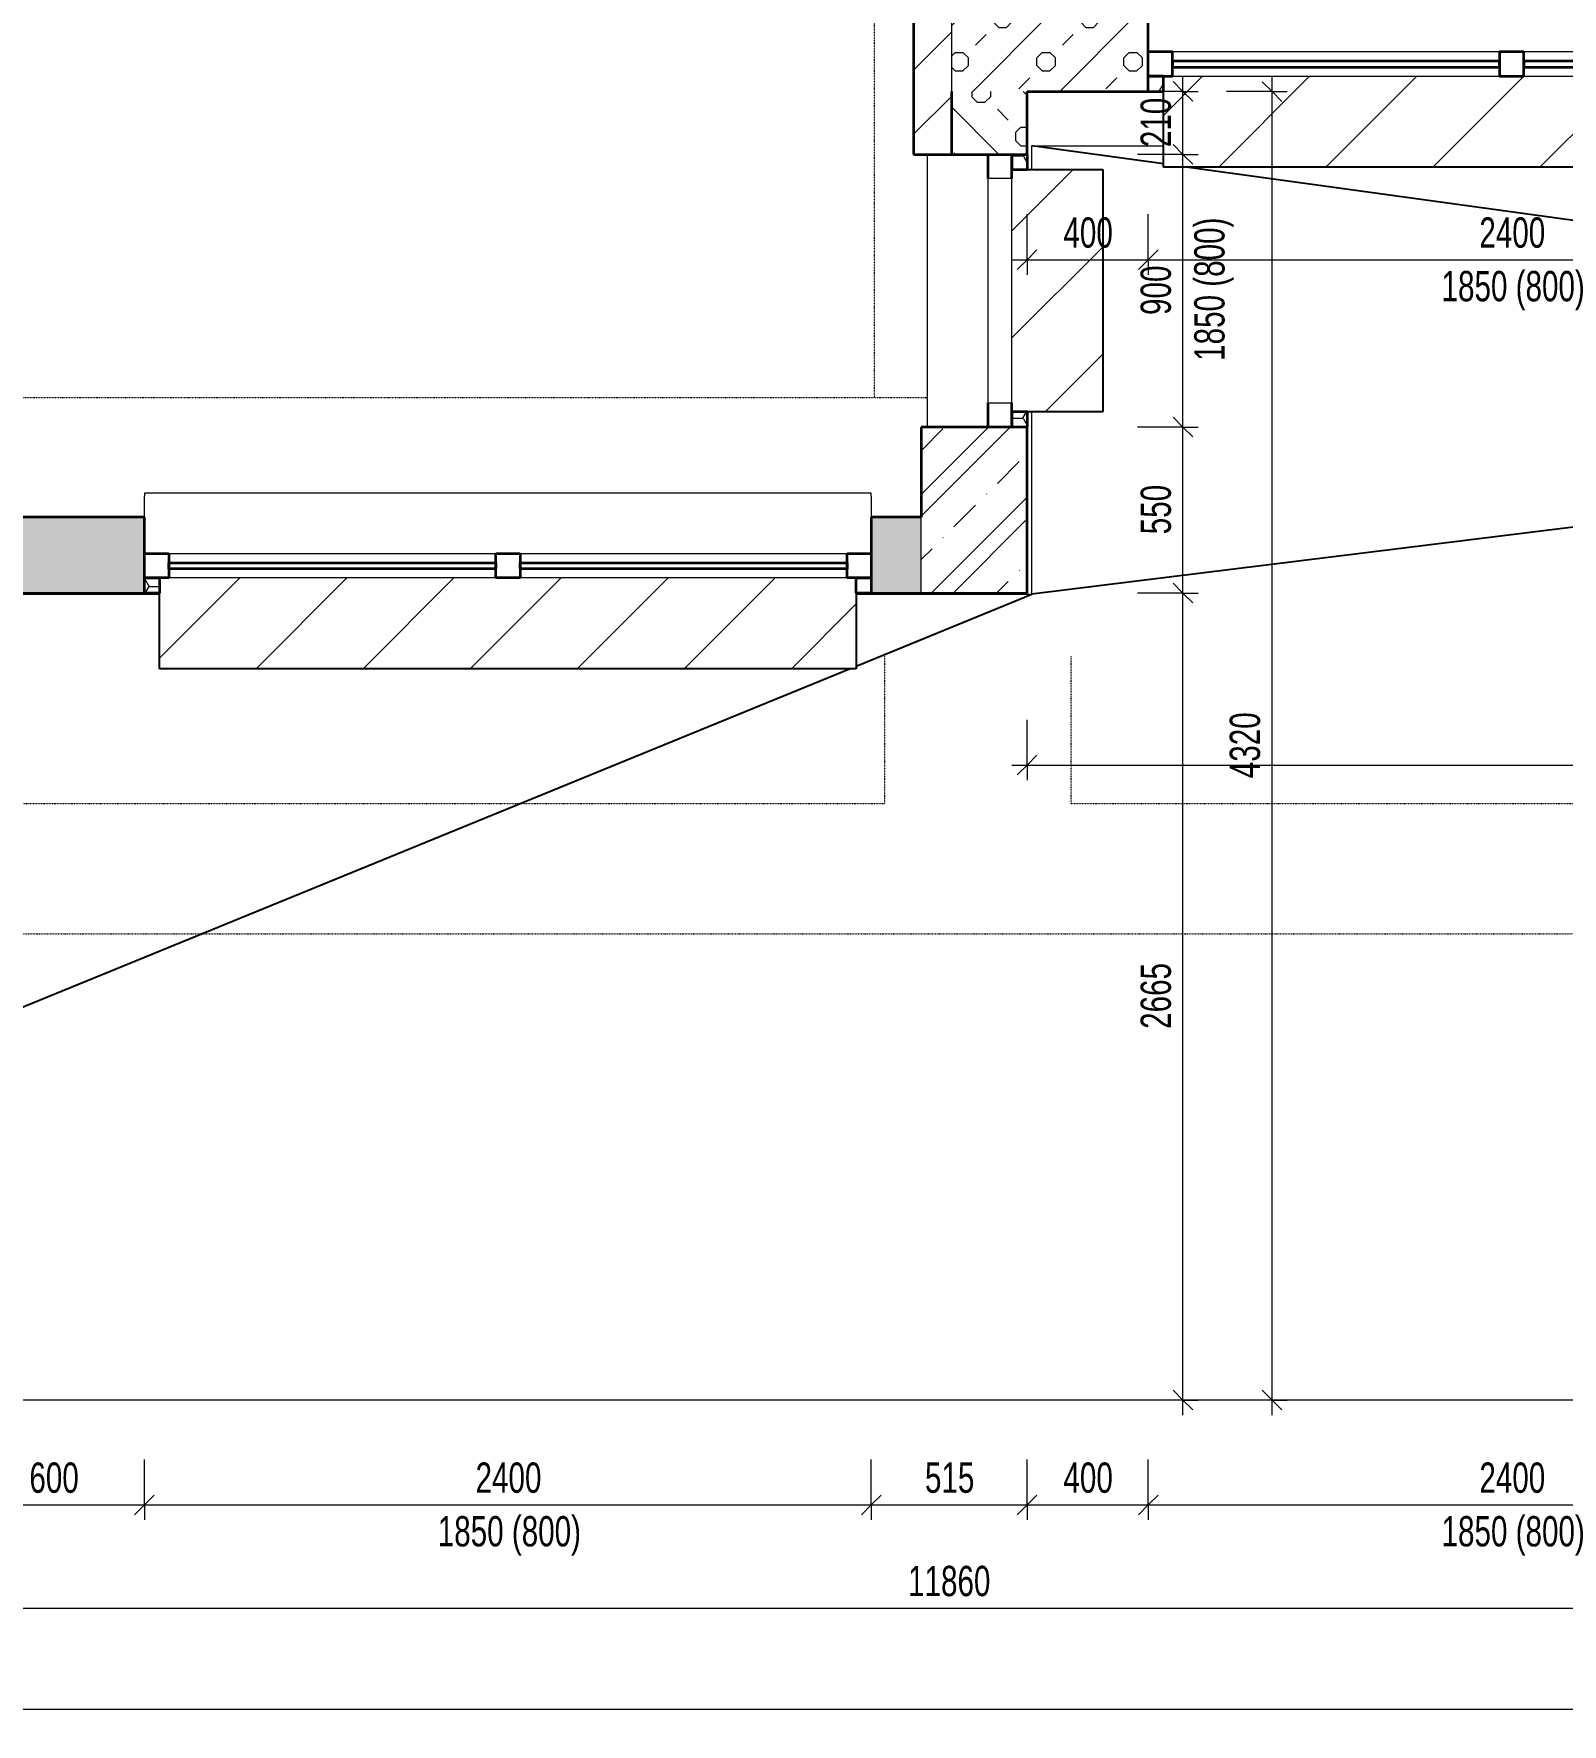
# Model space of a CAD drawing. Header units: millimetres. Extents: x -2814 to 222032, y -45352 to 20466.
# Drawn here: x 31913 to 36960, y -32796 to -27217 of the extents above; entities that cross this region are included whole.
import ezdxf

# ---------------------------------------------------------------- set-up
doc = ezdxf.new("R2010")
doc.units = ezdxf.units.MM
doc.linetypes.add('Dash dot dot', pattern=[5, 2, -1, 0, -1, 0, -1])
for name, color, linetype, lineweight in [('A-ANNO-DIMS', 211, 'Continuous', 9), ('A-ANNO-DIMS-50', 211, 'Continuous', 9), ('A-DETL', 90, 'Continuous', 13), ('A-FLOR', 192, 'Continuous', 13), ('A-GENM', 13, 'Continuous', 13), ('A-GLAZ', 151, 'Continuous', 13), ('A-WALL', 113, 'Continuous', 13), ('A-WALL-PATT', 111, 'Continuous', 13), ('Q-SPCQ', 91, 'Continuous', 13)]:
    doc.layers.add(name, color=color, linetype=linetype, lineweight=lineweight)
doc.styles.add('Arial_1', font='arial.ttf', dxfattribs={"width": 0.7, "height": 100})
doc.dimstyles.new('Vnitřní_-_průhledné', dxfattribs={"dimscale": 304.8, "dimtxt": 102.02594, "dimasz": 0.213255, "dimexe": 0.164042, "dimexo": 0.0625, "dimgap": 0.032808, "dimtad": 1, "dimdec": 0, "dimrnd": 5, "dimzin": 0, "dimdsep": 46, "dimtxsty": 'Arial_1', "dimblk1": 'OBLIQUE', "dimblk2": 'OBLIQUE', "dimsah": 1, "dimcen": 0.09, "dimdle": 0.164042, "dimazin": 0, "dimtfac": 1, "dimtdec": 4, "dimtix": 1, "dimtmove": 0, "dimatfit": 3, "dimfxl": 0.492126, "dimfxlon": 1, "dimtvp": 1, "dimtolj": 1, "dimtzin": 0, "dimarcsym": 2})

# ---------------------------------------------------------------- blocks, each defined once
blk = doc.blocks.new('OKNO_2k_nadsvetlik - OKNO_2k_nadsvetlik 2400 x 1850-V32-1NP_DEMOLICE A')
at = {"layer": 'A-GLAZ'}
h = blk.add_hatch(dxfattribs=at)
h.set_pattern_fill('FP_78', color=256, style=0, pattern_type=2)
h.set_pattern_definition([(0, (-33478.756, 28937.503), (75, 43.3), [50, -100]), (60, (-33428.756, 28937.503), (0.0011, 86.601905), [50, -100]), (300, (-33428.756, 28937.503), (74.9989, -43.301905), [50, -100])])
h.paths.add_polyline_path([(-1150, -126), (-1150, -75), (-1200, -75), (-1200, -126)])
h.paths.add_polyline_path([(1200, -126), (1200, -75), (1150, -75), (1150, -126)])
at = {"layer": 'A-GLAZ', "lineweight": 35}
for p, q in [((-1200, 5), (-1120, 5)), ((-1120, 5), (-1120, -75)), ((-40, 5), (40, 5)), ((-40, -75), (-40, 5)), ((40, 5), (40, -75)), ((1120, 5), (1200, 5)), ((1120, -75), (1120, 5)), ((-1120, -45), (-1120, -25)), ((-1120, -25), (-40, -25)), ((-40, -45), (-1120, -45)), ((-40, -25), (-40, -45)), ((40, -45), (40, -25)), ((40, -25), (1120, -25)), ((1120, -45), (40, -45)), ((1120, -25), (1120, -45)), ((-1200, -75), (-1150, -75)), ((-1120, -75), (-1200, -75)), ((-1150, -75), (-1150, -126)), ((40, -75), (-40, -75)), ((1200, -75), (1120, -75)), ((1150, -75), (1200, -75)), ((1150, -126), (1150, -75)), ((-1200, -126), (-1200, -125)), ((-1150, -126), (-1200, -126)), ((1200, -126), (1150, -126)), ((1200, -125), (1200, -126))]:
    blk.add_line(p, q, dxfattribs=at)
at = {"layer": 'A-GLAZ'}
for p, q in [((-1120, 5), (-40, 5)), ((40, 5), (1120, 5)), ((-40, -75), (-1120, -75)), ((1120, -75), (40, -75))]:
    blk.add_line(p, q, dxfattribs=at)
blk = doc.blocks.new('parapet s nosem_vnitní - parapet s nosem_vnitní-1280360-1NP_DEMOLICE A')
at = {"layer": 'A-GENM'}
for p, q in [((1200, 200), (-1200, 200)), ((-1200, 200), (-1200, 190)), ((-1200, 120), (-1200, 190)), ((1200, 190), (1200, 200)), ((1200, 190), (1200, 120))]:
    blk.add_line(p, q, dxfattribs=at)
blk = doc.blocks.new('parapet_ext - parapet_ext-V33-1NP_DEMOLICE A')
at = {"layer": 'Q-SPCQ'}
h = blk.add_hatch(dxfattribs=at)
h.set_pattern_fill('FP_79', color=41, style=0, pattern_type=2)
h.set_pattern_definition([(45, (-33478.76, 29012.5), (-176.7767, 176.7767), [])])
h.paths.add_polyline_path([(1150, -300), (1150, 0), (-1150, 0), (-1150, -300), (1120, -300)])
at = {"layer": 'Q-SPCQ', "color": 31, "lineweight": 25}
for p, q in [((-1150, -300), (-1150, -51)), ((1150, -51), (1150, -300)), ((1150, -300), (-1150, -300))]:
    blk.add_line(p, q, dxfattribs=at)
blk = doc.blocks.new('OKNO_2k_nadsvetlik - OKNO_2k_nadsvetlik 2400 x 1850-V34-1NP_DEMOLICE A')
at = {"layer": 'A-GLAZ'}
h = blk.add_hatch(dxfattribs=at)
h.set_pattern_fill('FP_80', color=256, style=0, pattern_type=2)
h.set_pattern_definition([(180, (36793.29, -27281.737), (-75, -43.3), [50, -100]), (240, (36743.29, -27281.737), (-0.0011, -86.601905), [50, -100]), (120, (36743.29, -27281.737), (-74.9989, 43.301905), [50, -100])])
h.paths.add_polyline_path([(-1200, 126), (-1200, 75), (-1150, 75), (-1150, 126)])
h.paths.add_polyline_path([(1150, 126), (1150, 75), (1200, 75), (1200, 126)])
at = {"layer": 'A-GLAZ', "lineweight": 35}
for p, q in [((-1150, 126), (-1200, 126)), ((-1200, 126), (-1200, 125)), ((-1150, 75), (-1150, 126)), ((1150, 126), (1150, 75)), ((1200, 126), (1150, 126)), ((1200, 125), (1200, 126)), ((-1200, 75), (-1150, 75)), ((-1120, 75), (-1200, 75)), ((-1120, -5), (-1120, 75)), ((40, 75), (-40, 75)), ((-40, 75), (-40, -5)), ((40, -5), (40, 75)), ((1200, 75), (1120, 75)), ((1120, 75), (1120, -5)), ((1150, 75), (1200, 75)), ((-40, 45), (-1120, 45)), ((-1120, 45), (-1120, 25)), ((-1120, 25), (-40, 25)), ((-40, 25), (-40, 45)), ((1120, 45), (40, 45)), ((40, 45), (40, 25)), ((40, 25), (1120, 25)), ((1120, 25), (1120, 45)), ((-1200, -5), (-1120, -5)), ((-40, -5), (40, -5)), ((1120, -5), (1200, -5))]:
    blk.add_line(p, q, dxfattribs=at)
at = {"layer": 'A-GLAZ'}
for p, q in [((-40, 75), (-1120, 75)), ((1120, 75), (40, 75)), ((-1120, -5), (-40, -5)), ((40, -5), (1120, -5))]:
    blk.add_line(p, q, dxfattribs=at)
blk = doc.blocks.new('parapet_ext - parapet_ext-V35-1NP_DEMOLICE A')
at = {"layer": 'Q-SPCQ'}
h = blk.add_hatch(dxfattribs=at)
h.set_pattern_fill('FP_81', color=41, style=0, pattern_type=2)
h.set_pattern_definition([(225, (36793.3, -27356.74), (176.7767, -176.7767), [])])
h.paths.add_polyline_path([(-1150, 300), (-1150, 0), (1150, 0), (1150, 300)])
at = {"layer": 'Q-SPCQ', "color": 31, "lineweight": 25}
for p, q in [((-1150, 51), (-1150, 300)), ((-1150, 300), (1150, 300)), ((1150, 300), (1150, 51))]:
    blk.add_line(p, q, dxfattribs=at)
blk = doc.blocks.new('OKNO_1k_nadsvetlik - OKNO_1k_nadsvetlik_900 x 1850-1969497-1NP_DEMOLICE A')
at = {"layer": 'A-GLAZ'}
h = blk.add_hatch(dxfattribs=at)
h.set_pattern_fill('FP_130', color=41, style=0, pattern_type=2)
h.set_pattern_definition([(90, (-28064.737, -35068.29), (-43.3, 75), [50, -100]), (150, (-28064.737, -35018.29), (-86.601905, 0.0011), [50, -100]), (30, (-28064.737, -35018.29), (43.301905, 74.9989), [50, -100])])
h.paths.add_polyline_path([(450, 126), (400, 126), (400, 75), (450, 75), (450, 125)])
h.paths.add_polyline_path([(-400, 125), (-400, 126), (-450, 126), (-450, 75), (-400, 75)])
at = {"layer": 'A-GLAZ', "color": 40, "lineweight": 35}
for p, q in [((-400, 126), (-450, 126)), ((-450, 126), (-450, 125)), ((-400, 75), (-400, 126)), ((400, 126), (400, 75)), ((450, 126), (400, 126)), ((450, 125), (450, 126)), ((-450, 75), (-400, 75)), ((-370, 75), (-450, 75)), ((450, 75), (370, 75)), ((400, 75), (450, 75)), ((-450, -5), (-370, -5)), ((370, -5), (450, -5))]:
    blk.add_line(p, q, dxfattribs=at)
at = {"layer": 'A-GLAZ', "color": 41}
for p, q in [((370, 75), (-370, 75)), ((-370, 75), (-370, -5)), ((370, -5), (370, 75)), ((-370, -5), (370, -5))]:
    blk.add_line(p, q, dxfattribs=at)
blk = doc.blocks.new('parapet s nosem_vnitní - parapet s nosem_vnitní-V75-1NP_DEMOLICE A')
at = {"layer": 'A-GENM', "color": 41}
blk.add_line((-450, -200), (450, -200), dxfattribs=at)
blk = doc.blocks.new('parapet_ext - parapet_ext-V76-1NP_DEMOLICE A')
at = {"layer": 'Q-SPCQ'}
h = blk.add_hatch(dxfattribs=at)
h.set_pattern_fill('FP_131', color=41, style=0, pattern_type=2)
h.set_pattern_definition([(135, (-28064.74, -35143.3), (-176.7767, -176.7767), [])])
h.paths.add_polyline_path([(400, 51), (400, 300), (-400, 300), (-400, 0), (400, 0)])
at = {"layer": 'Q-SPCQ', "color": 31, "lineweight": 25}
for p, q in [((-400, 51), (-400, 300)), ((-400, 300), (400, 300)), ((400, 300), (400, 51))]:
    blk.add_line(p, q, dxfattribs=at)
blk = doc.blocks.new('DIMBLOCK42-1NP_DEMOLICE A')
at = {"layer": 'A-ANNO-DIMS-50'}
for p, q in [((31678.8, -32072.3), (31678.8, -31922.3)), ((32278.8, -32072.3), (32278.8, -31922.3)), ((31678.8, -32072.3), (32278.8, -32072.3)), ((31678.8, -32072.3), (31678.8, -32122.3)), ((32278.8, -32072.3), (32278.8, -32122.3))]:
    blk.add_line(p, q, dxfattribs=at)
at = {"layer": 'A-ANNO-DIMS-50', "lineweight": 18}
for p, q in [((31678.8, -32072.3), (31646.3, -32104.8)), ((31678.8, -32072.3), (31711.3, -32039.8)), ((32278.8, -32072.3), (32246.3, -32104.8)), ((32278.8, -32072.3), (32311.3, -32039.8))]:
    blk.add_line(p, q, dxfattribs=at)
at = {"layer": 'A-ANNO-DIMS-50', "color": 0, "insert": (31898.7, -31932.5), "char_height": 100, "width": 192.123, "attachment_point": 1, "line_spacing_factor": 0.941778, "style": 'Arial_1'}
blk.add_mtext('600', dxfattribs=at)
blk = doc.blocks.new('_Oblique')
at = {"color": 0, "linetype": 'ByBlock', "lineweight": -2}
blk.add_line((-0.5, -0.5), (0.5, 0.5), dxfattribs=at)
blk = doc.blocks.new('DIMBLOCK43-1NP_DEMOLICE A')
at = {"layer": 'A-ANNO-DIMS-50'}
for p, q in [((32278.8, -32072.3), (32278.8, -31922.3)), ((34678.8, -32072.3), (34678.8, -31922.3)), ((32278.8, -32072.3), (34678.8, -32072.3)), ((32278.8, -32072.3), (32278.8, -32122.3)), ((34678.8, -32072.3), (34678.8, -32122.3))]:
    blk.add_line(p, q, dxfattribs=at)
at = {"layer": 'A-ANNO-DIMS-50', "lineweight": 18}
for p, q in [((32278.8, -32072.3), (32246.3, -32104.8)), ((32278.8, -32072.3), (32311.3, -32039.8)), ((34678.8, -32072.3), (34646.3, -32104.8)), ((34678.8, -32072.3), (34711.3, -32039.8))]:
    blk.add_line(p, q, dxfattribs=at)
at = {"layer": 'A-ANNO-DIMS-50', "color": 0, "char_height": 100, "attachment_point": 1, "line_spacing_factor": 0.941778, "style": 'Arial_1'}
for s, insert, width in [('2400', (33372, -31932.5), 256.164), ('1850 (800)', (33247.2, -32109.4), 555.649)]:
    blk.add_mtext(s, dxfattribs=dict(at, insert=insert, width=width))
blk = doc.blocks.new('DIMBLOCK44-1NP_DEMOLICE A')
at = {"layer": 'A-ANNO-DIMS-50'}
for p, q in [((34678.8, -32072.3), (34678.8, -31922.3)), ((35193.3, -32072.3), (35193.3, -31922.3)), ((34678.8, -32072.3), (35243.3, -32072.3)), ((34678.8, -32072.3), (34678.8, -32122.3)), ((35193.3, -32072.3), (35193.3, -32122.3))]:
    blk.add_line(p, q, dxfattribs=at)
at = {"layer": 'A-ANNO-DIMS-50', "lineweight": 18}
for p, q in [((34678.8, -32072.3), (34646.3, -32104.8)), ((34678.8, -32072.3), (34711.3, -32039.8)), ((35193.3, -32072.3), (35160.8, -32104.8)), ((35193.3, -32072.3), (35225.8, -32039.8))]:
    blk.add_line(p, q, dxfattribs=at)
at = {"layer": 'A-ANNO-DIMS-50', "color": 0, "insert": (34856, -31932.5), "char_height": 100, "width": 192.123, "attachment_point": 1, "line_spacing_factor": 0.941778, "style": 'Arial_1'}
blk.add_mtext('515', dxfattribs=at)
blk = doc.blocks.new('DIMBLOCK45-1NP_DEMOLICE A')
at = {"layer": 'A-ANNO-DIMS-50'}
for p, q in [((35193.3, -29630.6), (35193.3, -29480.6)), ((40863.6, -29630.6), (40863.6, -29480.6)), ((35143.3, -29630.6), (40863.6, -29630.6)), ((35193.3, -29630.6), (35193.3, -29680.6)), ((40863.6, -29630.6), (40863.6, -29680.6))]:
    blk.add_line(p, q, dxfattribs=at)
at = {"layer": 'A-ANNO-DIMS-50', "lineweight": 18}
for p, q in [((35193.3, -29630.6), (35225.8, -29598.1)), ((40863.6, -29630.6), (40896.1, -29598.1)), ((35193.3, -29630.6), (35160.8, -29663.1)), ((40863.6, -29630.6), (40831.1, -29663.1))]:
    blk.add_line(p, q, dxfattribs=at)
at = {"layer": 'A-ANNO-DIMS-50', "color": 0, "insert": (37921.7, -29490.8), "char_height": 100, "width": 256.164, "attachment_point": 1, "line_spacing_factor": 0.941778, "style": 'Arial_1'}
blk.add_mtext('5670', dxfattribs=at)
blk = doc.blocks.new('DIMBLOCK121-1NP_DEMOLICE A')
at = {"layer": 'A-ANNO-DIMS-50'}
for p, q in [((35193.3, -32072.3), (35193.3, -31922.3)), ((35593.3, -32072.3), (35593.3, -31922.3)), ((35143.3, -32072.3), (35593.3, -32072.3)), ((35193.3, -32072.3), (35193.3, -32122.3)), ((35593.3, -32072.3), (35593.3, -32122.3))]:
    blk.add_line(p, q, dxfattribs=at)
at = {"layer": 'A-ANNO-DIMS-50', "lineweight": 18}
for p, q in [((35193.3, -32072.3), (35160.8, -32104.8)), ((35193.3, -32072.3), (35225.8, -32039.8)), ((35593.3, -32072.3), (35560.8, -32104.8)), ((35593.3, -32072.3), (35625.8, -32039.8))]:
    blk.add_line(p, q, dxfattribs=at)
at = {"layer": 'A-ANNO-DIMS-50', "color": 0, "insert": (35313.2, -31932.5), "char_height": 100, "width": 192.123, "attachment_point": 1, "line_spacing_factor": 0.941778, "style": 'Arial_1'}
blk.add_mtext('400', dxfattribs=at)
blk = doc.blocks.new('DIMBLOCK122-1NP_DEMOLICE A')
at = {"layer": 'A-ANNO-DIMS-50'}
for p, q in [((35593.3, -32072.3), (35593.3, -31922.3)), ((37993.3, -32072.3), (37993.3, -31922.3)), ((35593.3, -32072.3), (37993.3, -32072.3)), ((35593.3, -32072.3), (35593.3, -32122.3)), ((37993.3, -32072.3), (37993.3, -32122.3))]:
    blk.add_line(p, q, dxfattribs=at)
at = {"layer": 'A-ANNO-DIMS-50', "lineweight": 18}
for p, q in [((35593.3, -32072.3), (35560.8, -32104.8)), ((35593.3, -32072.3), (35625.8, -32039.8)), ((37993.3, -32072.3), (37960.8, -32104.8)), ((37993.3, -32072.3), (38025.8, -32039.8))]:
    blk.add_line(p, q, dxfattribs=at)
at = {"layer": 'A-ANNO-DIMS-50', "color": 0, "char_height": 100, "attachment_point": 1, "line_spacing_factor": 0.941778, "style": 'Arial_1'}
for s, insert, width in [('2400', (36686.6, -31932.5), 256.164), ('1850 (800)', (36561.8, -32109.4), 555.649)]:
    blk.add_mtext(s, dxfattribs=dict(at, insert=insert, width=width))
blk = doc.blocks.new('DIMBLOCK141-1NP_DEMOLICE A')
at = {"layer": 'A-ANNO-DIMS-50'}
for p, q in [((35707.9, -29062.5), (35557.9, -29062.5)), ((35707.9, -31776.4), (35707.9, -29062.5)), ((35707.9, -29062.5), (35757.9, -29062.5)), ((35707.9, -31726.4), (35557.9, -31726.4)), ((35707.9, -31726.4), (35757.9, -31726.4))]:
    blk.add_line(p, q, dxfattribs=at)
at = {"layer": 'A-ANNO-DIMS-50', "lineweight": 18}
for p, q in [((35707.9, -29062.5), (35675.4, -29030)), ((35707.9, -29062.5), (35740.4, -29095)), ((35707.9, -31726.4), (35675.4, -31693.9)), ((35707.9, -31726.4), (35740.4, -31758.9))]:
    blk.add_line(p, q, dxfattribs=at)
at = {"layer": 'A-ANNO-DIMS-50', "color": 0, "insert": (35568.1, -30501.2), "char_height": 100, "width": 256.164, "attachment_point": 1, "rotation": 90, "line_spacing_factor": 0.941778, "style": 'Arial_1'}
blk.add_mtext('2665', dxfattribs=at)
blk = doc.blocks.new('DIMBLOCK142-1NP_DEMOLICE A')
at = {"layer": 'A-ANNO-DIMS-50', "lineweight": 18}
for p, q in [((35707.9, -28514.7), (35675.4, -28482.2)), ((35707.9, -28514.7), (35740.4, -28547.2)), ((35707.9, -29062.5), (35675.4, -29030)), ((35707.9, -29062.5), (35740.4, -29095))]:
    blk.add_line(p, q, dxfattribs=at)
at = {"layer": 'A-ANNO-DIMS-50'}
for p, q in [((35707.9, -28514.7), (35557.9, -28514.7)), ((35707.9, -29062.5), (35707.9, -28514.7)), ((35707.9, -28514.7), (35757.9, -28514.7)), ((35707.9, -29062.5), (35557.9, -29062.5)), ((35707.9, -29062.5), (35757.9, -29062.5))]:
    blk.add_line(p, q, dxfattribs=at)
at = {"layer": 'A-ANNO-DIMS-50', "color": 0, "insert": (35568.1, -28868.7), "char_height": 100, "width": 192.123, "attachment_point": 1, "rotation": 90, "line_spacing_factor": 0.941778, "style": 'Arial_1'}
blk.add_mtext('550', dxfattribs=at)
blk = doc.blocks.new('DIMBLOCK143-1NP_DEMOLICE A')
at = {"layer": 'A-ANNO-DIMS-50'}
for p, q in [((35707.9, -27614.7), (35557.9, -27614.7)), ((35707.9, -28514.7), (35707.9, -27614.7)), ((35707.9, -27614.7), (35757.9, -27614.7)), ((35707.9, -28514.7), (35557.9, -28514.7)), ((35707.9, -28514.7), (35757.9, -28514.7))]:
    blk.add_line(p, q, dxfattribs=at)
at = {"layer": 'A-ANNO-DIMS-50', "lineweight": 18}
for p, q in [((35707.9, -27614.7), (35675.4, -27582.2)), ((35707.9, -27614.7), (35740.4, -27647.2)), ((35707.9, -28514.7), (35675.4, -28482.2)), ((35707.9, -28514.7), (35740.4, -28547.2))]:
    blk.add_line(p, q, dxfattribs=at)
at = {"layer": 'A-ANNO-DIMS-50', "color": 0, "char_height": 100, "attachment_point": 1, "rotation": 90, "line_spacing_factor": 0.941778, "style": 'Arial_1'}
for s, insert, width in [('1850 (800)', (35745.1, -28296.3), 555.649), ('900', (35568.1, -28144.8), 192.123)]:
    blk.add_mtext(s, dxfattribs=dict(at, insert=insert, width=width))
blk = doc.blocks.new('DIMBLOCK144-1NP_DEMOLICE A')
at = {"layer": 'A-ANNO-DIMS-50', "lineweight": 18}
for p, q in [((35707.9, -27406.7), (35675.4, -27374.2)), ((35707.9, -27406.7), (35740.4, -27439.2)), ((35707.9, -27614.7), (35675.4, -27582.2)), ((35707.9, -27614.7), (35740.4, -27647.2))]:
    blk.add_line(p, q, dxfattribs=at)
at = {"layer": 'A-ANNO-DIMS-50'}
for p, q in [((35707.9, -27614.7), (35707.9, -27356.7)), ((35707.9, -27406.7), (35557.9, -27406.7)), ((35707.9, -27406.7), (35757.9, -27406.7)), ((35707.9, -27614.7), (35557.9, -27614.7)), ((35707.9, -27614.7), (35757.9, -27614.7))]:
    blk.add_line(p, q, dxfattribs=at)
at = {"layer": 'A-ANNO-DIMS-50', "color": 0, "insert": (35568.1, -27590.8), "char_height": 100, "width": 192.123, "attachment_point": 1, "rotation": 90, "line_spacing_factor": 0.941778, "style": 'Arial_1'}
blk.add_mtext('210', dxfattribs=at)
blk = doc.blocks.new('DIMBLOCK170-1NP_DEMOLICE A')
at = {"layer": 'A-ANNO-DIMS-50'}
for p, q in [((29003.6, -32413.4), (29003.6, -32263.4)), ((40863.6, -32413.4), (40863.6, -32338.4)), ((29003.6, -32413.4), (40863.6, -32413.4)), ((29003.6, -32413.4), (29003.6, -32463.4)), ((40863.6, -32413.4), (40863.6, -32463.4))]:
    blk.add_line(p, q, dxfattribs=at)
at = {"layer": 'A-ANNO-DIMS-50', "lineweight": 18}
for p, q in [((29003.6, -32413.4), (28971.1, -32445.9)), ((29003.6, -32413.4), (29036.1, -32380.9)), ((40863.6, -32413.4), (40831.1, -32445.9)), ((40863.6, -32413.4), (40896.1, -32380.9))]:
    blk.add_line(p, q, dxfattribs=at)
at = {"layer": 'A-ANNO-DIMS-50', "color": 0, "insert": (34800.2, -32273.6), "char_height": 100, "width": 320.204, "attachment_point": 1, "line_spacing_factor": 0.941778, "style": 'Arial_1'}
blk.add_mtext('11860', dxfattribs=at)
blk = doc.blocks.new('DIMBLOCK176-1NP_DEMOLICE A')
at = {"layer": 'A-ANNO-DIMS-50'}
for p, q in [((41513.6, -32746.3), (41513.6, -31972)), ((-1455.4, -32746.3), (-1455.4, -32398)), ((-1505.4, -32746.3), (41513.6, -32746.3)), ((-1455.4, -32746.3), (-1455.4, -32796.3)), ((41513.6, -32746.3), (41513.6, -32796.3))]:
    blk.add_line(p, q, dxfattribs=at)
at = {"layer": 'A-ANNO-DIMS-50', "lineweight": 18}
for p, q in [((-1455.4, -32746.3), (-1487.9, -32778.8)), ((-1455.4, -32746.3), (-1422.9, -32713.8)), ((41513.6, -32746.3), (41481.1, -32778.8)), ((41513.6, -32746.3), (41546.1, -32713.8))]:
    blk.add_line(p, q, dxfattribs=at)
at = {"layer": 'A-ANNO-DIMS-50', "color": 0, "insert": (19895.7, -32606.5), "char_height": 100, "width": 320.204, "attachment_point": 1, "line_spacing_factor": 0.941778, "style": 'Arial_1'}
blk.add_mtext('42970', dxfattribs=at)
blk = doc.blocks.new('DIMBLOCK196-1NP_DEMOLICE A')
at = {"layer": 'A-ANNO-DIMS-50', "lineweight": 18}
for p, q in [((36002.1, -27407.7), (35969.6, -27375.2)), ((36002.1, -27407.7), (36034.6, -27440.2)), ((36002.1, -31726.4), (35969.6, -31693.9)), ((36002.1, -31726.4), (36034.6, -31758.9))]:
    blk.add_line(p, q, dxfattribs=at)
at = {"layer": 'A-ANNO-DIMS-50'}
for p, q in [((36002.1, -31776.4), (36002.1, -27357.7)), ((36002.1, -27407.7), (35852.1, -27407.7)), ((36002.1, -27407.7), (36052.1, -27407.7)), ((36002.1, -31726.4), (35852.1, -31726.4)), ((36002.1, -31726.4), (36052.1, -31726.4))]:
    blk.add_line(p, q, dxfattribs=at)
at = {"layer": 'A-ANNO-DIMS-50', "color": 0, "insert": (35862.3, -29673.8), "char_height": 100, "width": 256.164, "attachment_point": 1, "rotation": 90, "line_spacing_factor": 0.941778, "style": 'Arial_1'}
blk.add_mtext('4320', dxfattribs=at)
blk = doc.blocks.new('DIMBLOCK205-1NP_DEMOLICE A')
at = {"layer": 'A-ANNO-DIMS-50'}
for p, q in [((35193.3, -27962.5), (35193.3, -27812.5)), ((35593.3, -27962.5), (35593.3, -27812.5)), ((35143.3, -27962.5), (35593.3, -27962.5)), ((35193.3, -27962.5), (35193.3, -28012.5)), ((35593.3, -27962.5), (35593.3, -28012.5))]:
    blk.add_line(p, q, dxfattribs=at)
at = {"layer": 'A-ANNO-DIMS-50', "lineweight": 18}
for p, q in [((35193.3, -27962.5), (35225.8, -27930)), ((35593.3, -27962.5), (35625.8, -27930)), ((35193.3, -27962.5), (35160.8, -27995)), ((35593.3, -27962.5), (35560.8, -27995))]:
    blk.add_line(p, q, dxfattribs=at)
at = {"layer": 'A-ANNO-DIMS-50', "color": 0, "insert": (35313.2, -27822.7), "char_height": 100, "width": 192.123, "attachment_point": 1, "line_spacing_factor": 0.941778, "style": 'Arial_1'}
blk.add_mtext('400', dxfattribs=at)
blk = doc.blocks.new('DIMBLOCK206-1NP_DEMOLICE A')
at = {"layer": 'A-ANNO-DIMS-50'}
for p, q in [((35593.3, -27962.5), (35593.3, -27812.5)), ((37993.3, -27962.5), (37993.3, -27812.5)), ((35593.3, -27962.5), (37993.3, -27962.5)), ((35593.3, -27962.5), (35593.3, -28012.5)), ((37993.3, -27962.5), (37993.3, -28012.5))]:
    blk.add_line(p, q, dxfattribs=at)
at = {"layer": 'A-ANNO-DIMS-50', "lineweight": 18}
for p, q in [((35593.3, -27962.5), (35625.8, -27930)), ((37993.3, -27962.5), (38025.8, -27930)), ((35593.3, -27962.5), (35560.8, -27995)), ((37993.3, -27962.5), (37960.8, -27995))]:
    blk.add_line(p, q, dxfattribs=at)
at = {"layer": 'A-ANNO-DIMS-50', "color": 0, "char_height": 100, "attachment_point": 1, "line_spacing_factor": 0.941778, "style": 'Arial_1'}
for s, insert, width in [('2400', (36686.6, -27822.7), 256.164), ('1850 (800)', (36561.8, -27999.6), 555.649)]:
    blk.add_mtext(s, dxfattribs=dict(at, insert=insert, width=width))

msp = doc.modelspace()

# ---------------------------------------------------------------- hatches: boundary and pattern name
at = {"layer": 'A-WALL-PATT'}
h = msp.add_hatch(dxfattribs=at)
h.set_pattern_fill('FP_4', color=256, style=0, pattern_type=2)
h.set_pattern_definition([(45, (0, 0), (-106.066, 106.066), [])])
h.paths.add_polyline_path([(34818.3, -27614.7), (34943.3, -27614.7), (34943.3, -22732.3), (34818.3, -22732.3), (34818.3, -27490.4)])
h = msp.add_hatch(dxfattribs=at)
h.set_pattern_fill('FP_32', color=256, angle=-135, style=0, pattern_type=2)
h.set_pattern_definition([(45, (38175.28, -27406.74), (-143.684, 143.684), []), (2e-13, (38404.23, -27339.43), (143.684, 143.684), [25.4, -261.968]), (45, (38429.63, -27339.43), (-143.684, 143.684), [25.4, -177.8]), (90, (38447.59, -27321.47), (-143.684, 143.684), [25.4, -261.968]), (135, (38447.59, -27296.07), (-143.684, -143.684), [25.4, -177.8]), (2e-13, (38404.23, -27278.11), (143.684, 143.684), [25.4, -261.968]), (45, (38386.27, -27296.07), (-143.684, 143.684), [25.4, -177.8]), (90, (38386.27, -27321.47), (-143.684, 143.684), [25.4, -261.968]), (135, (38404.23, -27339.43), (-143.684, -143.684), [25.4, -177.8]), (45, (38470.8, -27254.9), (-143.684, 143.684), [50.8, -152.4])])
h.paths.add_polyline_path([(37993.3, -27406.7), (38643.3, -27406.7), (38643.3, -27156.7), (37993.3, -27156.7)])
h.paths.add_polyline_path([(35593.3, -27406.7), (35593.3, -27156.7), (34943.3, -27156.7), (34943.3, -27406.7), (35193.3, -27406.7)])
h.paths.add_polyline_path([(41263.6, -27406.7), (41263.6, -27156.7), (40643.3, -27156.7), (40643.3, -27406.7)])
h = msp.add_hatch(dxfattribs=at)
h.set_pattern_fill('FP_33', color=256, angle=-135, style=0, pattern_type=2)
h.set_pattern_definition([(315, (34943.29, -28032.58), (143.684, 143.684), []), (270, (35010.59, -28261.53), (143.684, -143.684), [25.4, -261.968]), (315, (35010.6, -28286.93), (143.684, 143.684), [25.4, -177.8]), (0, (35028.55, -28304.89), (143.684, 143.684), [25.4, -261.968]), (45, (35053.95, -28304.89), (-143.684, 143.684), [25.4, -177.8]), (270, (35071.91, -28261.53), (143.684, -143.684), [25.4, -261.968]), (315, (35053.95, -28243.57), (143.684, 143.684), [25.4, -177.8]), (0, (35028.55, -28243.57), (143.684, 143.684), [25.4, -261.968]), (45, (35010.6, -28261.53), (-143.684, 143.684), [25.4, -177.8]), (315, (35095.13, -28328.1), (143.684, 143.684), [50.8, -152.4])])
h.paths.add_polyline_path([(35193.3, -27614.7), (35193.3, -27406.7), (34943.3, -27406.7), (34943.3, -27614.7)])
h = msp.add_hatch(dxfattribs=at)
h.set_pattern_fill('FP_10', color=256, angle=225, style=0, pattern_type=2)
h.set_pattern_definition([(45, (0, 0), (-179.6051, 179.6051), []), (45, (71.84, 6e-12), (-179.6051, 179.6051), []), (45, (215.53, 2e-11), (-107.7631, 251.4472), [101.6, -50.8, 1.676, -49.124])])
h.paths.add_polyline_path([(34931.9, -29062.5), (35193.3, -29062.5), (35193.3, -28514.7), (34843.3, -28514.7), (34843.3, -29062.5)])
h = msp.add_hatch(dxfattribs=at)
h.set_pattern_fill('FP_30', color=256, angle=-135, style=0, pattern_type=2)
h.set_pattern_definition([(45, (28969.73, -29062.5), (-143.684, 143.684), []), (2e-13, (29198.68, -28995.2), (143.684, 143.684), [25.4, -261.968]), (45, (29224.08, -28995.2), (-143.684, 143.684), [25.4, -177.8]), (90, (29242.04, -28977.24), (-143.684, 143.684), [25.4, -261.968]), (135, (29242.04, -28951.84), (-143.684, -143.684), [25.4, -177.8]), (2e-13, (29198.68, -28933.88), (143.684, 143.684), [25.4, -261.968]), (45, (29180.72, -28951.84), (-143.684, 143.684), [25.4, -177.8]), (90, (29180.72, -28977.24), (-143.684, 143.684), [25.4, -261.968]), (135, (29198.68, -28995.2), (-143.684, -143.684), [25.4, -177.8]), (45, (29265.26, -28910.66), (-143.684, 143.684), [50.8, -152.4])])
h.paths.add_polyline_path([(32278.8, -29062.5), (32278.8, -28812.5), (31678.8, -28812.5), (31678.8, -29062.5), (31843.3, -29062.5)])
h.paths.add_polyline_path([(28738.8, -29062.5), (29278.8, -29062.5), (29278.8, -28812.5), (28738.8, -28812.5), (28738.8, -28836.7)])
h.paths.add_polyline_path([(34843.3, -29062.5), (34843.3, -28812.5), (34678.8, -28812.5), (34678.8, -29062.5)])
h.paths.add_polyline_path([(23297.5, -29062.5), (23348.8, -29062.5), (23348.8, -28812.5), (22952.5, -28812.5), (22952.5, -29062.5)])
h.paths.add_polyline_path([(26338.8, -29062.5), (26338.8, -28812.5), (25748.8, -28812.5), (25748.8, -29062.5), (26146.5, -29062.5)])

# ---------------------------------------------------------------- linework, layer by layer
at = {"layer": 'A-DETL', "linetype": 'Dash dot dot'}
for p, q in [((34688.3, -22812.5), (34688.3, -28417.5)), ((31843.3, -28417.5), (34863.3, -28417.5)), ((34723.6, -29757.5), (34723.6, -29270.5)), ((35338.6, -29757.5), (35338.6, -29270.5)), ((29363.6, -29757.5), (34723.6, -29757.5)), ((35338.6, -29757.5), (41088.6, -29757.5)), ((29003.6, -30187.5), (41088.6, -30187.5))]:
    msp.add_line(p, q, dxfattribs=at)
at = {"layer": 'A-FLOR'}
for p, q in [((35208.6, -27664.7), (35208.6, -27586.4)), ((35208.6, -27586.4), (35643.3, -27586.4)), ((35208.6, -29066.4), (35208.6, -28464.7)), ((31628.8, -29066.4), (32328.8, -29066.4)), ((34628.8, -29066.4), (35208.6, -29066.4)), ((41388.6, -31726.4), (28703.6, -31726.4))]:
    msp.add_line(p, q, dxfattribs=at)
at = {"layer": 'A-FLOR', "lineweight": 25}
for p, q in [((35643.3, -27646.3), (35208.6, -27586.4)), ((40863.6, -28366.4), (35718.6, -27656.7)), ((40863.6, -28366.4), (35208.6, -29066.4)), ((34628.8, -29303.5), (35208.6, -29066.4)), ((28703.6, -31726.4), (34606.7, -29312.5))]:
    msp.add_line(p, q, dxfattribs=at)
at = {"layer": 'A-WALL', "lineweight": 35}
for p, q in [((34818.3, -22812.5), (34818.3, -27614.7)), ((35593.3, -27406.7), (35593.3, -27156.7)), ((34943.3, -27406.7), (34943.3, -27614.7)), ((35193.3, -27406.7), (35593.3, -27406.7)), ((35193.3, -27614.7), (35193.3, -27406.7)), ((34818.3, -27614.7), (35193.3, -27614.7)), ((34843.3, -28514.7), (34843.3, -28812.5)), ((35193.3, -28514.7), (34843.3, -28514.7)), ((35193.3, -29062.5), (35193.3, -28514.7)), ((32278.8, -28812.5), (31843.3, -28812.5)), ((32278.8, -29062.5), (32278.8, -28812.5)), ((34843.3, -28812.5), (34678.8, -28812.5)), ((34678.8, -28812.5), (34678.8, -29062.5)), ((31678.8, -29062.5), (32278.8, -29062.5)), ((34678.8, -29062.5), (35193.3, -29062.5))]:
    msp.add_line(p, q, dxfattribs=at)
at = {"layer": 'A-WALL'}
for p, q in [((34943.3, -27156.7), (34943.3, -27406.7)), ((34843.3, -29062.5), (34843.3, -28812.5))]:
    msp.add_line(p, q, dxfattribs=at)

# ---------------------------------------------------------------- block references
at = {"layer": 'A-GENM', "color": 41, "rotation": 270}
msp.add_blockref('parapet s nosem_vnitní - parapet s nosem_vnitní-V75-1NP_DEMOLICE A', (35063.3, -28064.7), dxfattribs=at)
at = {"layer": 'A-GENM'}
msp.add_blockref('parapet s nosem_vnitní - parapet s nosem_vnitní-1280360-1NP_DEMOLICE A', (33478.8, -28932.5), dxfattribs=at)
at = {"layer": 'A-GLAZ', "rotation": 180}
msp.add_blockref('OKNO_2k_nadsvetlik - OKNO_2k_nadsvetlik 2400 x 1850-V34-1NP_DEMOLICE A', (36793.3, -27281.7), dxfattribs=at)
at = {"layer": 'A-GLAZ', "color": 41, "rotation": 270}
msp.add_blockref('OKNO_1k_nadsvetlik - OKNO_1k_nadsvetlik_900 x 1850-1969497-1NP_DEMOLICE A', (35068.3, -28064.7), dxfattribs=at)
at = {"layer": 'A-GLAZ'}
msp.add_blockref('OKNO_2k_nadsvetlik - OKNO_2k_nadsvetlik 2400 x 1850-V32-1NP_DEMOLICE A', (33478.8, -28937.5), dxfattribs=at)
at = {"layer": 'Q-SPCQ', "color": 31, "lineweight": 25}
for name, p, rotation in [('parapet_ext - parapet_ext-V35-1NP_DEMOLICE A', (36793.3, -27356.7), 180), ('parapet_ext - parapet_ext-V76-1NP_DEMOLICE A', (35143.3, -28064.7), 270)]:
    msp.add_blockref(name, p, dxfattribs=dict(at, rotation=rotation))
msp.add_blockref('parapet_ext - parapet_ext-V33-1NP_DEMOLICE A', (33478.8, -29012.5), dxfattribs=at)

# ---------------------------------------------------------------- dimensions: what is measured, and where the dimension line sits
at = {"layer": 'A-ANNO-DIMS'}
for base, p1, p2, override, picture, middle in [((35707.9, -27406.7), (35557.9, -27614.7), (35557.9, -27406.7), {"dimpost": '<>', "dimfxl": 208}, 'DIMBLOCK144-1NP_DEMOLICE A', (35646.9, -27510.7)), ((36002.1, -27407.7), (35852.1, -31726.4), (35852.1, -27407.7), {"dimpost": '<>', "dimfxl": 4318.649838}, 'DIMBLOCK196-1NP_DEMOLICE A', (35941, -29567.1)), ((35707.9, -28514.7), (35557.9, -29062.5), (35557.9, -28514.7), {"dimpost": '<>', "dimfxl": 547.766034}, 'DIMBLOCK142-1NP_DEMOLICE A', (35646.9, -28788.6)), ((35707.9, -29062.5), (35557.9, -31726.4), (35557.9, -29062.5), {"dimpost": '<>', "dimfxl": 2663.883804}, 'DIMBLOCK141-1NP_DEMOLICE A', (35646.9, -30394.4))]:
    dim = msp.add_linear_dim(base=base, p1=p1, p2=p2, angle=90, dimstyle='Vnitřní_-_průhledné', override=override, dxfattribs=at)
    dim.commit()
    dim.dimension.update_dxf_attribs({"geometry": picture, "text_midpoint": middle})
dim = msp.add_linear_dim(base=(35707.9, -27614.7), p1=(35557.9, -28514.7), p2=(35557.9, -27614.7), angle=90, text='<>\\X1850 (800)', dimstyle='Vnitřní_-_průhledné', override={"dimpost": '<>', "dimfxl": 900}, dxfattribs=at)
dim.commit()
dim.dimension.update_dxf_attribs({"geometry": 'DIMBLOCK143-1NP_DEMOLICE A', "text_midpoint": (35707.9, -28064.7)})
for base, p1, p2, override, picture, middle in [((35593.3, -27962.5), (35193.3, -27812.5), (35593.3, -27812.5), {"dimpost": '<>', "dimfxl": 400}, 'DIMBLOCK205-1NP_DEMOLICE A', (35393.3, -27901.4)), ((40863.6, -29630.6), (35193.3, -29480.6), (40863.6, -29480.6), {"dimpost": '<>', "dimfxl": 5670.301309}, 'DIMBLOCK45-1NP_DEMOLICE A', (38028.4, -29569.6)), ((32278.8, -32072.3), (31678.8, -31922.3), (32278.8, -31922.3), {"dimpost": '<>', "dimfxl": 600}, 'DIMBLOCK42-1NP_DEMOLICE A', (31978.8, -32011.2)), ((35193.2879, -32072.2782), (34678.7559, -31922.2782), (35193.2879, -31922.2782), {"dimpost": '<>', "dimfxl": 514.532014}, 'DIMBLOCK44-1NP_DEMOLICE A', (34936.0219, -32011.2209)), ((35593.3, -32072.3), (35193.3, -31922.3), (35593.3, -31922.3), {"dimpost": '<>', "dimfxl": 400}, 'DIMBLOCK121-1NP_DEMOLICE A', (35393.3, -32011.2)), ((41513.6, -32746.3), (-1455.4, -32398), (41513.6, -31972), {"dimpost": '<>', "dimfxl": 42971.111292}, 'DIMBLOCK176-1NP_DEMOLICE A', (20029.1, -32685.2)), ((40863.6, -32413.4), (29003.6, -32263.4), (40863.6, -32338.4), {"dimpost": '<>', "dimfxl": 11860.237139}, 'DIMBLOCK170-1NP_DEMOLICE A', (34933.6, -32352.3))]:
    dim = msp.add_linear_dim(base=base, p1=p1, p2=p2, dimstyle='Vnitřní_-_průhledné', override=override, dxfattribs=at)
    dim.commit()
    dim.dimension.update_dxf_attribs({"geometry": picture, "text_midpoint": middle})
for base, p1, p2, picture, middle in [((37993.3, -27962.5), (35593.3, -27812.5), (37993.3, -27812.5), 'DIMBLOCK206-1NP_DEMOLICE A', (36793.3, -27962.5)), ((34678.8, -32072.3), (32278.8, -31922.3), (34678.8, -31922.3), 'DIMBLOCK43-1NP_DEMOLICE A', (33478.8, -32072.3)), ((37993.3, -32072.3), (35593.3, -31922.3), (37993.3, -31922.3), 'DIMBLOCK122-1NP_DEMOLICE A', (36793.3, -32072.3))]:
    dim = msp.add_linear_dim(base=base, p1=p1, p2=p2, text='<>\\X1850 (800)', dimstyle='Vnitřní_-_průhledné', override={"dimpost": '<>', "dimfxl": 2400}, dxfattribs=at)
    dim.commit()
    dim.dimension.update_dxf_attribs({"geometry": picture, "text_midpoint": middle})

doc.saveas('drawing.dxf')
